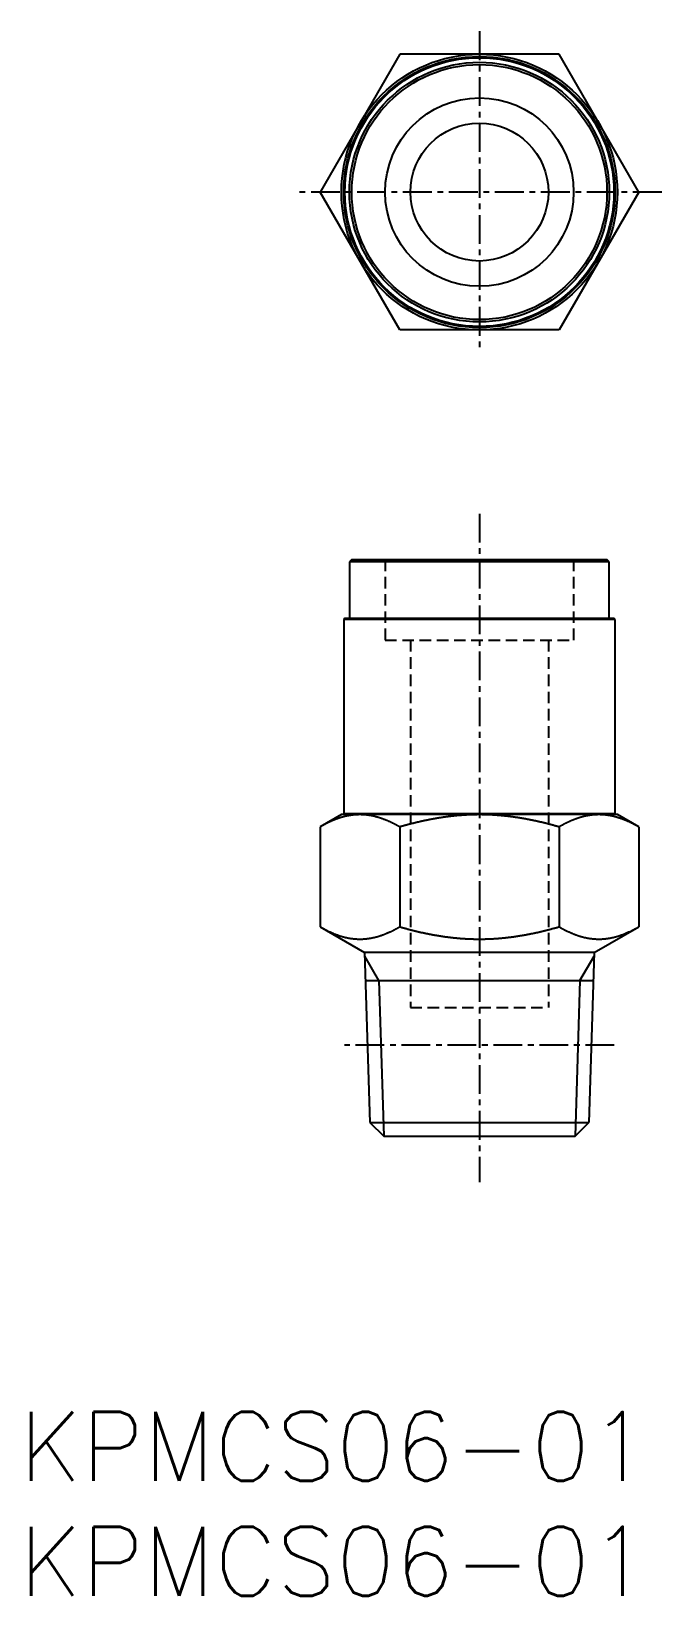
# Model space of a CAD drawing. Extents: x 0.5 to 27.9, y 0 to 68.1.
import ezdxf

# ---------------------------------------------------------------- set-up
doc = ezdxf.new("R2010")
doc.units = 0
doc.linetypes.add('CENTER', pattern=[2, 1.25, -0.25, 0.25, -0.25])
doc.linetypes.add('DASHED', pattern=[0.75, 0.5, -0.25])
doc.layers.get('0').update_dxf_attribs({"linetype": 'CONTINUOUS'})
for name, color, linetype in [('CENTER', 1, 'CENTER'), ('PV', 7, 'CONTINUOUS'), ('TV', 7, 'CONTINUOUS')]:
    doc.layers.add(name, color=color, linetype=linetype)
doc.styles.get("Standard").update_dxf_attribs({"font": 'txt.shx'})

# ---------------------------------------------------------------- blocks, each defined once
blk = doc.blocks.new('*U2')
at = {"color": 7, "linetype": 'CONTINUOUS'}
blk.add_text('KPMCS06-01', height=3, dxfattribs=at).set_placement((0, 0))
blk = doc.blocks.new('*U3')
at = {"color": 7, "linetype": 'CONTINUOUS'}
blk.add_text('KPMCS06-01', height=3, dxfattribs=at).set_placement((0, 5))

msp = doc.modelspace()

# ---------------------------------------------------------------- linework, layer by layer
at = {"color": 1, "linetype": 'CENTER'}
for p, q in [((20, 68.1), (20, 54.1)), ((27.928, 61.1), (12.072, 61.1))]:
    msp.add_line(p, q, dxfattribs=at)
at = {"color": 3, "linetype": 'DASHED'}
for p, q in [((15.9, 45.1), (15.9, 41.6)), ((24.1, 45.1), (24.1, 41.6)), ((15.9, 41.6), (24.1, 41.6)), ((17, 41.6), (17, 25.6)), ((23, 41.6), (23, 25.6)), ((17, 25.6), (23, 25.6))]:
    msp.add_line(p, q, dxfattribs=at)
at = {"color": 7, "linetype": 'CONTINUOUS'}
for p, q in [((15.01, 28), (15.241, 20.6)), ((24.99, 28), (24.759, 20.6)), ((15.048, 26.777), (24.952, 26.777)), ((15.241, 20.6), (15.841, 20)), ((15.241, 20.6), (24.759, 20.6)), ((24.159, 20), (24.759, 20.6)), ((15.841, 20), (24.159, 20))]:
    msp.add_line(p, q, dxfattribs=at)
at = {"color": 3, "linetype": 'CONTINUOUS'}
for p, q in [((15.629, 26.777), (15.015, 27.841)), ((24.371, 26.777), (24.985, 27.841)), ((15.629, 26.777), (15.841, 20)), ((24.371, 26.777), (24.159, 20))]:
    msp.add_line(p, q, dxfattribs=at)
at = {"layer": 'CENTER', "color": 1, "linetype": 'CENTER'}
for p, q in [((20, 47.1), (20, 18)), ((25.864, 23.97), (14.136, 23.97))]:
    msp.add_line(p, q, dxfattribs=at)
at = {"layer": 'PV', "color": 7, "linetype": 'CONTINUOUS'}
for p, q in [((14.45, 45.1), (14.35, 45)), ((14.35, 45), (14.35, 42.55)), ((25.65, 45), (14.35, 45)), ((14.45, 45.1), (25.55, 45.1)), ((25.65, 45), (25.55, 45.1)), ((25.65, 42.55), (25.65, 45)), ((14.15, 42.55), (14.1, 42.5)), ((25.9, 42.5), (14.1, 42.5)), ((14.1, 42.5), (14.1, 34.05)), ((14.15, 42.55), (25.85, 42.55)), ((25.9, 42.5), (25.85, 42.55)), ((25.9, 34.05), (25.9, 42.5)), ((14.1, 34.05), (25.9, 34.05)), ((14.1, 34.05), (14.15, 34)), ((25.85, 34), (25.9, 34.05)), ((14, 34), (13.072, 33.464)), ((13.072, 33.464), (13.072, 29.119)), ((26, 34), (14, 34)), ((16.536, 33.464), (16.536, 29.119)), ((23.464, 33.464), (23.464, 29.119)), ((26.928, 33.464), (26, 34)), ((26.928, 33.464), (26.928, 29.119)), ((13.072, 29.119), (15.01, 28)), ((24.99, 28), (26.928, 29.119)), ((24.99, 28), (15.01, 28))]:
    msp.add_line(p, q, dxfattribs=at)
for points in [[(14.804, 34), (14.789, 34), (14.773, 34), (14.758, 34), (14.743, 33.999), (14.727, 33.999), (14.712, 33.998), (14.697, 33.998), (14.682, 33.997), (14.666, 33.996), (14.651, 33.996), (14.636, 33.995), (14.621, 33.994), (14.605, 33.992), (14.59, 33.991), (14.575, 33.99), (14.56, 33.989), (14.544, 33.987), (14.529, 33.985), (14.514, 33.984), (14.499, 33.982), (14.484, 33.98), (14.468, 33.978), (14.453, 33.976), (14.438, 33.974), (14.423, 33.972), (14.408, 33.97), (14.393, 33.968), (14.378, 33.965), (14.363, 33.963), (14.348, 33.96), (14.332, 33.957), (14.317, 33.955), (14.302, 33.952), (14.287, 33.949), (14.272, 33.946), (14.257, 33.943), (14.242, 33.94), (14.227, 33.937), (14.213, 33.933), (14.198, 33.93), (14.183, 33.927), (14.168, 33.923), (14.153, 33.919), (14.138, 33.916), (14.123, 33.912), (14.109, 33.908), (14.094, 33.904), (14.079, 33.9), (14.064, 33.896), (14.05, 33.892), (14.035, 33.888), (14.02, 33.884), (14.005, 33.879), (13.991, 33.875), (13.976, 33.871), (13.962, 33.866), (13.947, 33.861), (13.932, 33.857), (13.918, 33.852), (13.903, 33.847), (13.889, 33.842), (13.874, 33.838), (13.86, 33.833), (13.846, 33.828), (13.831, 33.822), (13.817, 33.817), (13.802, 33.812), (13.788, 33.807), (13.774, 33.801), (13.759, 33.796), (13.745, 33.791), (13.731, 33.785), (13.717, 33.78), (13.702, 33.774), (13.688, 33.768), (13.674, 33.762), (13.66, 33.757), (13.646, 33.751), (13.632, 33.745), (13.618, 33.739), (13.604, 33.733), (13.589, 33.727), (13.575, 33.721), (13.561, 33.715), (13.547, 33.708), (13.534, 33.702), (13.52, 33.696), (13.506, 33.69), (13.492, 33.683), (13.478, 33.677), (13.464, 33.67), (13.45, 33.664), (13.436, 33.657), (13.423, 33.651), (13.409, 33.644), (13.395, 33.637), (13.382, 33.63), (13.368, 33.624), (13.354, 33.617), (13.341, 33.61), (13.327, 33.603), (13.313, 33.596), (13.3, 33.589), (13.286, 33.582), (13.273, 33.575), (13.259, 33.568), (13.246, 33.561), (13.232, 33.553), (13.219, 33.546), (13.205, 33.539), (13.192, 33.532), (13.178, 33.524), (13.165, 33.517), (13.152, 33.509), (13.138, 33.502), (13.125, 33.494), (13.112, 33.487), (13.098, 33.479), (13.085, 33.472), (13.072, 33.464)], [(16.536, 33.464), (16.523, 33.472), (16.509, 33.479), (16.496, 33.487), (16.483, 33.494), (16.469, 33.502), (16.456, 33.509), (16.443, 33.517), (16.429, 33.524), (16.416, 33.532), (16.403, 33.539), (16.389, 33.546), (16.376, 33.553), (16.362, 33.561), (16.349, 33.568), (16.335, 33.575), (16.322, 33.582), (16.308, 33.589), (16.294, 33.596), (16.281, 33.603), (16.267, 33.61), (16.254, 33.617), (16.24, 33.624), (16.226, 33.63), (16.212, 33.637), (16.199, 33.644), (16.185, 33.651), (16.171, 33.657), (16.157, 33.664), (16.144, 33.67), (16.13, 33.677), (16.116, 33.683), (16.102, 33.69), (16.088, 33.696), (16.074, 33.702), (16.06, 33.708), (16.046, 33.715), (16.032, 33.721), (16.018, 33.727), (16.004, 33.733), (15.99, 33.739), (15.976, 33.745), (15.962, 33.751), (15.948, 33.757), (15.934, 33.762), (15.919, 33.768), (15.905, 33.774), (15.891, 33.78), (15.877, 33.785), (15.863, 33.791), (15.848, 33.796), (15.834, 33.801), (15.82, 33.807), (15.805, 33.812), (15.791, 33.817), (15.777, 33.822), (15.762, 33.828), (15.748, 33.833), (15.733, 33.838), (15.719, 33.842), (15.704, 33.847), (15.69, 33.852), (15.675, 33.857), (15.661, 33.861), (15.646, 33.866), (15.631, 33.871), (15.617, 33.875), (15.602, 33.879), (15.588, 33.884), (15.573, 33.888), (15.558, 33.892), (15.543, 33.896), (15.529, 33.9), (15.514, 33.904), (15.499, 33.908), (15.484, 33.912), (15.47, 33.916), (15.455, 33.919), (15.44, 33.923), (15.425, 33.927), (15.41, 33.93), (15.395, 33.933), (15.38, 33.937), (15.365, 33.94), (15.35, 33.943), (15.335, 33.946), (15.32, 33.949), (15.305, 33.952), (15.29, 33.955), (15.275, 33.957), (15.26, 33.96), (15.245, 33.963), (15.23, 33.965), (15.215, 33.968), (15.2, 33.97), (15.185, 33.972), (15.17, 33.974), (15.154, 33.976), (15.139, 33.978), (15.124, 33.98), (15.109, 33.982), (15.094, 33.984), (15.079, 33.985), (15.063, 33.987), (15.048, 33.988), (15.033, 33.99), (15.018, 33.991), (15.002, 33.992), (14.987, 33.993), (14.972, 33.995), (14.957, 33.995), (14.941, 33.996), (14.926, 33.997), (14.911, 33.998), (14.896, 33.998), (14.88, 33.999), (14.865, 33.999), (14.85, 34), (14.834, 34), (14.819, 34), (14.804, 34)], [(20, 34), (19.973, 34), (19.945, 34), (19.918, 34), (19.89, 33.999), (19.863, 33.999), (19.835, 33.999), (19.808, 33.998), (19.78, 33.998), (19.753, 33.997), (19.725, 33.996), (19.698, 33.996), (19.67, 33.995), (19.643, 33.994), (19.615, 33.993), (19.588, 33.992), (19.56, 33.991), (19.533, 33.989), (19.506, 33.988), (19.478, 33.987), (19.451, 33.985), (19.423, 33.984), (19.396, 33.982), (19.368, 33.981), (19.341, 33.979), (19.314, 33.977), (19.286, 33.975), (19.259, 33.974), (19.231, 33.972), (19.204, 33.97), (19.177, 33.967), (19.149, 33.965), (19.122, 33.963), (19.094, 33.961), (19.067, 33.958), (19.04, 33.956), (19.012, 33.953), (18.985, 33.951), (18.958, 33.948), (18.93, 33.945), (18.903, 33.943), (18.876, 33.94), (18.848, 33.937), (18.821, 33.934), (18.794, 33.931), (18.766, 33.928), (18.739, 33.924), (18.712, 33.921), (18.684, 33.918), (18.657, 33.914), (18.63, 33.911), (18.603, 33.907), (18.575, 33.904), (18.548, 33.9), (18.521, 33.896), (18.494, 33.893), (18.467, 33.889), (18.439, 33.885), (18.412, 33.881), (18.385, 33.877), (18.358, 33.873), (18.331, 33.868), (18.304, 33.864), (18.276, 33.86), (18.249, 33.856), (18.222, 33.851), (18.195, 33.847), (18.168, 33.842), (18.141, 33.837), (18.114, 33.833), (18.087, 33.828), (18.06, 33.823), (18.033, 33.818), (18.006, 33.814), (17.979, 33.809), (17.951, 33.804), (17.924, 33.799), (17.897, 33.793), (17.871, 33.788), (17.844, 33.783), (17.817, 33.778), (17.79, 33.772), (17.763, 33.767), (17.736, 33.762), (17.709, 33.756), (17.682, 33.75), (17.655, 33.745), (17.628, 33.739), (17.601, 33.733), (17.574, 33.728), (17.548, 33.722), (17.521, 33.716), (17.494, 33.71), (17.467, 33.704), (17.44, 33.698), (17.413, 33.692), (17.387, 33.686), (17.36, 33.679), (17.333, 33.673), (17.306, 33.667), (17.28, 33.661), (17.253, 33.654), (17.226, 33.648), (17.2, 33.641), (17.173, 33.635), (17.146, 33.628), (17.12, 33.621), (17.093, 33.615), (17.066, 33.608), (17.04, 33.601), (17.013, 33.594), (16.986, 33.588), (16.96, 33.581), (16.933, 33.574), (16.907, 33.567), (16.88, 33.56), (16.854, 33.553), (16.827, 33.545), (16.8, 33.538), (16.774, 33.531), (16.747, 33.524), (16.721, 33.516), (16.695, 33.509), (16.668, 33.502), (16.642, 33.494), (16.615, 33.487), (16.589, 33.479), (16.562, 33.472), (16.536, 33.464)], [(23.464, 33.464), (23.436, 33.472), (23.408, 33.48), (23.38, 33.488), (23.351, 33.496), (23.323, 33.504), (23.295, 33.512), (23.267, 33.52), (23.238, 33.528), (23.21, 33.535), (23.182, 33.543), (23.154, 33.551), (23.125, 33.558), (23.097, 33.566), (23.069, 33.573), (23.04, 33.581), (23.012, 33.588), (22.983, 33.595), (22.955, 33.603), (22.927, 33.61), (22.898, 33.617), (22.87, 33.624), (22.841, 33.631), (22.813, 33.638), (22.784, 33.645), (22.756, 33.652), (22.727, 33.659), (22.699, 33.666), (22.67, 33.672), (22.642, 33.679), (22.613, 33.686), (22.585, 33.692), (22.556, 33.699), (22.528, 33.705), (22.499, 33.712), (22.47, 33.718), (22.442, 33.724), (22.413, 33.73), (22.384, 33.736), (22.356, 33.743), (22.327, 33.749), (22.298, 33.755), (22.27, 33.76), (22.241, 33.766), (22.212, 33.772), (22.183, 33.778), (22.155, 33.783), (22.126, 33.789), (22.097, 33.794), (22.068, 33.8), (22.039, 33.805), (22.011, 33.811), (21.982, 33.816), (21.953, 33.821), (21.924, 33.826), (21.895, 33.831), (21.866, 33.836), (21.837, 33.841), (21.809, 33.846), (21.78, 33.851), (21.751, 33.856), (21.722, 33.86), (21.693, 33.865), (21.664, 33.869), (21.635, 33.874), (21.606, 33.878), (21.577, 33.882), (21.548, 33.887), (21.519, 33.891), (21.49, 33.895), (21.461, 33.899), (21.432, 33.903), (21.403, 33.907), (21.374, 33.91), (21.345, 33.914), (21.316, 33.918), (21.286, 33.921), (21.257, 33.925), (21.228, 33.928), (21.199, 33.931), (21.17, 33.935), (21.141, 33.938), (21.112, 33.941), (21.083, 33.944), (21.053, 33.947), (21.024, 33.95), (20.995, 33.953), (20.966, 33.955), (20.937, 33.958), (20.907, 33.961), (20.878, 33.963), (20.849, 33.965), (20.82, 33.968), (20.791, 33.97), (20.761, 33.972), (20.732, 33.974), (20.703, 33.976), (20.674, 33.978), (20.644, 33.98), (20.615, 33.982), (20.586, 33.984), (20.557, 33.985), (20.527, 33.987), (20.498, 33.988), (20.469, 33.989), (20.44, 33.991), (20.41, 33.992), (20.381, 33.993), (20.352, 33.994), (20.322, 33.995), (20.293, 33.996), (20.264, 33.997), (20.234, 33.997), (20.205, 33.998), (20.176, 33.999), (20.147, 33.999), (20.117, 33.999), (20.088, 34), (20.059, 34), (20.029, 34), (20, 34)], [(25.196, 34), (25.181, 34), (25.166, 34), (25.15, 34), (25.135, 33.999), (25.12, 33.999), (25.104, 33.998), (25.089, 33.998), (25.074, 33.997), (25.059, 33.996), (25.043, 33.996), (25.028, 33.995), (25.013, 33.994), (24.998, 33.992), (24.982, 33.991), (24.967, 33.99), (24.952, 33.989), (24.937, 33.987), (24.921, 33.985), (24.906, 33.984), (24.891, 33.982), (24.876, 33.98), (24.861, 33.978), (24.846, 33.976), (24.83, 33.974), (24.815, 33.972), (24.8, 33.97), (24.785, 33.968), (24.77, 33.965), (24.755, 33.963), (24.74, 33.96), (24.725, 33.957), (24.71, 33.955), (24.695, 33.952), (24.68, 33.949), (24.665, 33.946), (24.65, 33.943), (24.635, 33.94), (24.62, 33.937), (24.605, 33.933), (24.59, 33.93), (24.575, 33.927), (24.56, 33.923), (24.545, 33.919), (24.53, 33.916), (24.516, 33.912), (24.501, 33.908), (24.486, 33.904), (24.471, 33.9), (24.457, 33.896), (24.442, 33.892), (24.427, 33.888), (24.412, 33.884), (24.398, 33.879), (24.383, 33.875), (24.369, 33.871), (24.354, 33.866), (24.339, 33.861), (24.325, 33.857), (24.31, 33.852), (24.296, 33.847), (24.281, 33.842), (24.267, 33.838), (24.252, 33.833), (24.238, 33.828), (24.223, 33.822), (24.209, 33.817), (24.195, 33.812), (24.18, 33.807), (24.166, 33.801), (24.152, 33.796), (24.137, 33.791), (24.123, 33.785), (24.109, 33.78), (24.095, 33.774), (24.081, 33.768), (24.066, 33.762), (24.052, 33.757), (24.038, 33.751), (24.024, 33.745), (24.01, 33.739), (23.996, 33.733), (23.982, 33.727), (23.968, 33.721), (23.954, 33.715), (23.94, 33.708), (23.926, 33.702), (23.912, 33.696), (23.898, 33.69), (23.884, 33.683), (23.87, 33.677), (23.856, 33.67), (23.843, 33.664), (23.829, 33.657), (23.815, 33.651), (23.801, 33.644), (23.788, 33.637), (23.774, 33.63), (23.76, 33.624), (23.746, 33.617), (23.733, 33.61), (23.719, 33.603), (23.706, 33.596), (23.692, 33.589), (23.678, 33.582), (23.665, 33.575), (23.651, 33.568), (23.638, 33.561), (23.624, 33.553), (23.611, 33.546), (23.597, 33.539), (23.584, 33.532), (23.571, 33.524), (23.557, 33.517), (23.544, 33.509), (23.531, 33.502), (23.517, 33.494), (23.504, 33.487), (23.491, 33.479), (23.477, 33.472), (23.464, 33.464)], [(26.928, 33.464), (26.915, 33.472), (26.902, 33.479), (26.888, 33.487), (26.875, 33.494), (26.862, 33.502), (26.848, 33.509), (26.835, 33.517), (26.822, 33.524), (26.808, 33.532), (26.795, 33.539), (26.781, 33.546), (26.768, 33.553), (26.754, 33.561), (26.741, 33.568), (26.727, 33.575), (26.714, 33.582), (26.7, 33.589), (26.687, 33.596), (26.673, 33.603), (26.659, 33.61), (26.646, 33.617), (26.632, 33.624), (26.618, 33.63), (26.605, 33.637), (26.591, 33.644), (26.577, 33.651), (26.564, 33.657), (26.55, 33.664), (26.536, 33.67), (26.522, 33.677), (26.508, 33.683), (26.494, 33.69), (26.48, 33.696), (26.466, 33.702), (26.453, 33.708), (26.439, 33.715), (26.425, 33.721), (26.411, 33.727), (26.396, 33.733), (26.382, 33.739), (26.368, 33.745), (26.354, 33.751), (26.34, 33.757), (26.326, 33.762), (26.312, 33.768), (26.298, 33.774), (26.283, 33.78), (26.269, 33.785), (26.255, 33.791), (26.241, 33.796), (26.226, 33.801), (26.212, 33.807), (26.198, 33.812), (26.183, 33.817), (26.169, 33.822), (26.154, 33.828), (26.14, 33.833), (26.126, 33.838), (26.111, 33.842), (26.097, 33.847), (26.082, 33.852), (26.068, 33.857), (26.053, 33.861), (26.038, 33.866), (26.024, 33.871), (26.009, 33.875), (25.995, 33.879), (25.98, 33.884), (25.965, 33.888), (25.95, 33.892), (25.936, 33.896), (25.921, 33.9), (25.906, 33.904), (25.891, 33.908), (25.877, 33.912), (25.862, 33.916), (25.847, 33.919), (25.832, 33.923), (25.817, 33.927), (25.802, 33.93), (25.787, 33.933), (25.772, 33.937), (25.758, 33.94), (25.743, 33.943), (25.728, 33.946), (25.713, 33.949), (25.698, 33.952), (25.683, 33.955), (25.668, 33.957), (25.652, 33.96), (25.637, 33.963), (25.622, 33.965), (25.607, 33.968), (25.592, 33.97), (25.577, 33.972), (25.562, 33.974), (25.547, 33.976), (25.532, 33.978), (25.516, 33.98), (25.501, 33.982), (25.486, 33.984), (25.471, 33.985), (25.456, 33.987), (25.44, 33.988), (25.425, 33.99), (25.41, 33.991), (25.395, 33.992), (25.379, 33.993), (25.364, 33.995), (25.349, 33.995), (25.334, 33.996), (25.318, 33.997), (25.303, 33.998), (25.288, 33.998), (25.273, 33.999), (25.257, 33.999), (25.242, 34), (25.227, 34), (25.211, 34), (25.196, 34)], [(13.072, 29.119), (13.086, 29.111), (13.1, 29.103), (13.114, 29.095), (13.129, 29.087), (13.143, 29.079), (13.157, 29.071), (13.172, 29.063), (13.186, 29.055), (13.2, 29.047), (13.215, 29.039), (13.229, 29.031), (13.244, 29.024), (13.258, 29.016), (13.273, 29.008), (13.287, 29.001), (13.302, 28.993), (13.316, 28.986), (13.331, 28.978), (13.345, 28.971), (13.36, 28.963), (13.375, 28.956), (13.389, 28.949), (13.404, 28.942), (13.419, 28.935), (13.434, 28.927), (13.448, 28.92), (13.463, 28.913), (13.478, 28.906), (13.493, 28.899), (13.508, 28.893), (13.523, 28.886), (13.538, 28.879), (13.552, 28.872), (13.567, 28.866), (13.582, 28.859), (13.598, 28.853), (13.613, 28.846), (13.628, 28.84), (13.643, 28.834), (13.658, 28.827), (13.673, 28.821), (13.688, 28.815), (13.703, 28.809), (13.719, 28.803), (13.734, 28.797), (13.749, 28.791), (13.765, 28.785), (13.78, 28.779), (13.795, 28.774), (13.811, 28.768), (13.826, 28.763), (13.841, 28.757), (13.857, 28.752), (13.872, 28.746), (13.888, 28.741), (13.903, 28.736), (13.919, 28.731), (13.935, 28.726), (13.95, 28.721), (13.966, 28.716), (13.981, 28.711), (13.997, 28.706), (14.013, 28.702), (14.029, 28.697), (14.044, 28.692), (14.06, 28.688), (14.076, 28.684), (14.092, 28.679), (14.108, 28.675), (14.123, 28.671), (14.139, 28.667), (14.155, 28.663), (14.171, 28.659), (14.187, 28.656), (14.203, 28.652), (14.219, 28.648), (14.235, 28.645), (14.251, 28.641), (14.267, 28.638), (14.283, 28.635), (14.299, 28.632), (14.315, 28.629), (14.331, 28.626), (14.348, 28.623), (14.364, 28.62), (14.38, 28.618), (14.396, 28.615), (14.412, 28.613), (14.428, 28.61), (14.445, 28.608), (14.461, 28.606), (14.477, 28.604), (14.493, 28.602), (14.51, 28.6), (14.526, 28.598), (14.542, 28.596), (14.559, 28.595), (14.575, 28.593), (14.591, 28.592), (14.607, 28.591), (14.624, 28.589), (14.64, 28.588), (14.657, 28.587), (14.673, 28.587), (14.689, 28.586), (14.706, 28.585), (14.722, 28.585), (14.738, 28.584), (14.755, 28.584), (14.771, 28.583), (14.787, 28.583), (14.804, 28.583), (14.82, 28.583), (14.837, 28.583), (14.853, 28.584), (14.869, 28.584), (14.886, 28.584), (14.902, 28.585), (14.918, 28.586), (14.935, 28.586), (14.951, 28.587), (14.968, 28.588), (14.984, 28.589), (15, 28.591), (15.017, 28.592), (15.033, 28.593), (15.049, 28.595), (15.065, 28.596), (15.082, 28.598), (15.098, 28.6), (15.114, 28.602), (15.131, 28.604), (15.147, 28.606), (15.163, 28.608), (15.179, 28.61), (15.196, 28.613), (15.212, 28.615), (15.228, 28.618), (15.244, 28.62), (15.26, 28.623), (15.276, 28.626), (15.292, 28.629), (15.309, 28.632), (15.325, 28.635), (15.341, 28.638), (15.357, 28.642), (15.373, 28.645), (15.389, 28.648), (15.405, 28.652), (15.421, 28.656), (15.437, 28.659), (15.453, 28.663), (15.468, 28.667), (15.484, 28.671), (15.5, 28.675), (15.516, 28.679), (15.532, 28.684), (15.548, 28.688), (15.563, 28.692), (15.579, 28.697), (15.595, 28.702), (15.611, 28.706), (15.626, 28.711), (15.642, 28.716), (15.658, 28.721), (15.673, 28.726), (15.689, 28.731), (15.704, 28.736), (15.72, 28.741), (15.735, 28.746), (15.751, 28.752), (15.766, 28.757), (15.782, 28.763), (15.797, 28.768), (15.813, 28.774), (15.828, 28.779), (15.843, 28.785), (15.859, 28.791), (15.874, 28.797), (15.889, 28.803), (15.904, 28.809), (15.919, 28.815), (15.935, 28.821), (15.95, 28.827), (15.965, 28.834), (15.98, 28.84), (15.995, 28.846), (16.01, 28.853), (16.025, 28.859), (16.04, 28.866), (16.055, 28.872), (16.07, 28.879), (16.085, 28.886), (16.1, 28.893), (16.115, 28.899), (16.13, 28.906), (16.145, 28.913), (16.159, 28.92), (16.174, 28.927), (16.189, 28.935), (16.204, 28.942), (16.218, 28.949), (16.233, 28.956), (16.248, 28.963), (16.262, 28.971), (16.277, 28.978), (16.292, 28.986), (16.306, 28.993), (16.321, 29.001), (16.335, 29.008), (16.35, 29.016), (16.364, 29.024), (16.379, 29.031), (16.393, 29.039), (16.407, 29.047), (16.422, 29.055), (16.436, 29.063), (16.45, 29.071), (16.465, 29.079), (16.479, 29.087), (16.493, 29.095), (16.507, 29.103), (16.522, 29.111), (16.536, 29.119)], [(16.536, 29.119), (16.565, 29.111), (16.594, 29.102), (16.623, 29.094), (16.653, 29.086), (16.682, 29.078), (16.711, 29.069), (16.74, 29.061), (16.769, 29.053), (16.799, 29.045), (16.828, 29.037), (16.857, 29.03), (16.886, 29.022), (16.916, 29.014), (16.945, 29.006), (16.974, 28.999), (17.004, 28.991), (17.033, 28.984), (17.063, 28.976), (17.092, 28.969), (17.121, 28.961), (17.151, 28.954), (17.18, 28.947), (17.21, 28.939), (17.239, 28.932), (17.269, 28.925), (17.298, 28.918), (17.328, 28.911), (17.357, 28.904), (17.387, 28.897), (17.416, 28.891), (17.446, 28.884), (17.475, 28.877), (17.505, 28.871), (17.535, 28.864), (17.564, 28.858), (17.594, 28.851), (17.624, 28.845), (17.653, 28.839), (17.683, 28.833), (17.713, 28.826), (17.742, 28.82), (17.772, 28.814), (17.802, 28.808), (17.831, 28.802), (17.861, 28.797), (17.891, 28.791), (17.921, 28.785), (17.951, 28.78), (17.98, 28.774), (18.01, 28.769), (18.04, 28.763), (18.07, 28.758), (18.1, 28.753), (18.13, 28.748), (18.16, 28.742), (18.189, 28.737), (18.219, 28.733), (18.249, 28.728), (18.279, 28.723), (18.309, 28.718), (18.339, 28.713), (18.369, 28.709), (18.399, 28.704), (18.429, 28.7), (18.459, 28.696), (18.489, 28.691), (18.519, 28.687), (18.549, 28.683), (18.579, 28.679), (18.609, 28.675), (18.639, 28.671), (18.669, 28.667), (18.7, 28.664), (18.73, 28.66), (18.76, 28.656), (18.79, 28.653), (18.82, 28.65), (18.85, 28.646), (18.88, 28.643), (18.91, 28.64), (18.941, 28.637), (18.971, 28.634), (19.001, 28.631), (19.031, 28.628), (19.061, 28.625), (19.092, 28.623), (19.122, 28.62), (19.152, 28.618), (19.182, 28.615), (19.212, 28.613), (19.243, 28.611), (19.273, 28.609), (19.303, 28.606), (19.333, 28.605), (19.364, 28.603), (19.394, 28.601), (19.424, 28.599), (19.454, 28.597), (19.485, 28.596), (19.515, 28.594), (19.545, 28.593), (19.576, 28.592), (19.606, 28.591), (19.636, 28.59), (19.667, 28.589), (19.697, 28.588), (19.727, 28.587), (19.757, 28.586), (19.788, 28.585), (19.818, 28.585), (19.848, 28.584), (19.879, 28.584), (19.909, 28.584), (19.939, 28.583), (19.97, 28.583), (20, 28.583), (20.03, 28.583), (20.061, 28.583), (20.091, 28.584), (20.121, 28.584), (20.152, 28.584), (20.182, 28.585), (20.212, 28.585), (20.243, 28.586), (20.273, 28.587), (20.303, 28.588), (20.333, 28.589), (20.364, 28.59), (20.394, 28.591), (20.424, 28.592), (20.455, 28.593), (20.485, 28.595), (20.515, 28.596), (20.546, 28.598), (20.576, 28.599), (20.606, 28.601), (20.636, 28.603), (20.667, 28.605), (20.697, 28.606), (20.727, 28.609), (20.757, 28.611), (20.788, 28.613), (20.818, 28.615), (20.848, 28.618), (20.878, 28.62), (20.908, 28.623), (20.939, 28.625), (20.969, 28.628), (20.999, 28.631), (21.029, 28.634), (21.059, 28.637), (21.09, 28.64), (21.12, 28.643), (21.15, 28.646), (21.18, 28.65), (21.21, 28.653), (21.24, 28.656), (21.27, 28.66), (21.3, 28.664), (21.331, 28.667), (21.361, 28.671), (21.391, 28.675), (21.421, 28.679), (21.451, 28.683), (21.481, 28.687), (21.511, 28.691), (21.541, 28.696), (21.571, 28.7), (21.601, 28.704), (21.631, 28.709), (21.661, 28.713), (21.691, 28.718), (21.721, 28.723), (21.751, 28.728), (21.781, 28.733), (21.811, 28.737), (21.84, 28.742), (21.87, 28.748), (21.9, 28.753), (21.93, 28.758), (21.96, 28.763), (21.99, 28.769), (22.02, 28.774), (22.049, 28.78), (22.079, 28.785), (22.109, 28.791), (22.139, 28.797), (22.169, 28.802), (22.198, 28.808), (22.228, 28.814), (22.258, 28.82), (22.287, 28.826), (22.317, 28.833), (22.347, 28.839), (22.376, 28.845), (22.406, 28.851), (22.436, 28.858), (22.465, 28.864), (22.495, 28.871), (22.525, 28.877), (22.554, 28.884), (22.584, 28.891), (22.613, 28.897), (22.643, 28.904), (22.672, 28.911), (22.702, 28.918), (22.731, 28.925), (22.761, 28.932), (22.79, 28.939), (22.82, 28.947), (22.849, 28.954), (22.879, 28.961), (22.908, 28.969), (22.937, 28.976), (22.967, 28.984), (22.996, 28.991), (23.026, 28.999), (23.055, 29.006), (23.084, 29.014), (23.114, 29.022), (23.143, 29.03), (23.172, 29.037), (23.201, 29.045), (23.231, 29.053), (23.26, 29.061), (23.289, 29.069), (23.318, 29.078), (23.347, 29.086), (23.377, 29.094), (23.406, 29.102), (23.435, 29.111), (23.464, 29.119)], [(23.464, 29.119), (23.478, 29.111), (23.493, 29.103), (23.507, 29.095), (23.521, 29.087), (23.535, 29.079), (23.55, 29.071), (23.564, 29.063), (23.578, 29.055), (23.593, 29.047), (23.607, 29.039), (23.621, 29.031), (23.636, 29.024), (23.65, 29.016), (23.665, 29.008), (23.679, 29.001), (23.694, 28.993), (23.708, 28.986), (23.723, 28.978), (23.738, 28.971), (23.752, 28.963), (23.767, 28.956), (23.782, 28.949), (23.796, 28.942), (23.811, 28.935), (23.826, 28.927), (23.841, 28.92), (23.855, 28.913), (23.87, 28.906), (23.885, 28.899), (23.9, 28.893), (23.915, 28.886), (23.93, 28.879), (23.945, 28.872), (23.96, 28.866), (23.975, 28.859), (23.99, 28.853), (24.005, 28.846), (24.02, 28.84), (24.035, 28.834), (24.05, 28.827), (24.065, 28.821), (24.081, 28.815), (24.096, 28.809), (24.111, 28.803), (24.126, 28.797), (24.142, 28.791), (24.157, 28.785), (24.172, 28.779), (24.188, 28.774), (24.203, 28.768), (24.218, 28.763), (24.234, 28.757), (24.249, 28.752), (24.265, 28.746), (24.28, 28.741), (24.296, 28.736), (24.311, 28.731), (24.327, 28.726), (24.342, 28.721), (24.358, 28.716), (24.374, 28.711), (24.389, 28.706), (24.405, 28.702), (24.421, 28.697), (24.437, 28.692), (24.452, 28.688), (24.468, 28.684), (24.484, 28.679), (24.5, 28.675), (24.516, 28.671), (24.532, 28.667), (24.547, 28.663), (24.563, 28.659), (24.579, 28.656), (24.595, 28.652), (24.611, 28.648), (24.627, 28.645), (24.643, 28.641), (24.659, 28.638), (24.675, 28.635), (24.691, 28.632), (24.708, 28.629), (24.724, 28.626), (24.74, 28.623), (24.756, 28.62), (24.772, 28.618), (24.788, 28.615), (24.804, 28.613), (24.821, 28.61), (24.837, 28.608), (24.853, 28.606), (24.869, 28.604), (24.886, 28.602), (24.902, 28.6), (24.918, 28.598), (24.935, 28.596), (24.951, 28.595), (24.967, 28.593), (24.983, 28.592), (25, 28.591), (25.016, 28.589), (25.032, 28.588), (25.049, 28.587), (25.065, 28.587), (25.082, 28.586), (25.098, 28.585), (25.114, 28.585), (25.131, 28.584), (25.147, 28.584), (25.163, 28.583), (25.18, 28.583), (25.196, 28.583), (25.213, 28.583), (25.229, 28.583), (25.245, 28.584), (25.262, 28.584), (25.278, 28.584), (25.294, 28.585), (25.311, 28.586), (25.327, 28.586), (25.343, 28.587), (25.36, 28.588), (25.376, 28.589), (25.393, 28.591), (25.409, 28.592), (25.425, 28.593), (25.441, 28.595), (25.458, 28.596), (25.474, 28.598), (25.49, 28.6), (25.507, 28.602), (25.523, 28.604), (25.539, 28.606), (25.555, 28.608), (25.572, 28.61), (25.588, 28.613), (25.604, 28.615), (25.62, 28.618), (25.636, 28.62), (25.652, 28.623), (25.669, 28.626), (25.685, 28.629), (25.701, 28.632), (25.717, 28.635), (25.733, 28.638), (25.749, 28.642), (25.765, 28.645), (25.781, 28.648), (25.797, 28.652), (25.813, 28.656), (25.829, 28.659), (25.845, 28.663), (25.861, 28.667), (25.877, 28.671), (25.893, 28.675), (25.908, 28.679), (25.924, 28.684), (25.94, 28.688), (25.956, 28.692), (25.971, 28.697), (25.987, 28.702), (26.003, 28.706), (26.019, 28.711), (26.034, 28.716), (26.05, 28.721), (26.065, 28.726), (26.081, 28.731), (26.097, 28.736), (26.112, 28.741), (26.128, 28.746), (26.143, 28.752), (26.159, 28.757), (26.174, 28.763), (26.189, 28.768), (26.205, 28.774), (26.22, 28.779), (26.235, 28.785), (26.251, 28.791), (26.266, 28.797), (26.281, 28.803), (26.297, 28.809), (26.312, 28.815), (26.327, 28.821), (26.342, 28.827), (26.357, 28.834), (26.372, 28.84), (26.387, 28.846), (26.403, 28.853), (26.418, 28.859), (26.433, 28.866), (26.448, 28.872), (26.462, 28.879), (26.477, 28.886), (26.492, 28.893), (26.507, 28.899), (26.522, 28.906), (26.537, 28.913), (26.552, 28.92), (26.566, 28.927), (26.581, 28.935), (26.596, 28.942), (26.611, 28.949), (26.625, 28.956), (26.64, 28.963), (26.655, 28.971), (26.669, 28.978), (26.684, 28.986), (26.698, 28.993), (26.713, 29.001), (26.727, 29.008), (26.742, 29.016), (26.756, 29.024), (26.771, 29.031), (26.785, 29.039), (26.8, 29.047), (26.814, 29.055), (26.828, 29.063), (26.843, 29.071), (26.857, 29.079), (26.871, 29.087), (26.886, 29.095), (26.9, 29.103), (26.914, 29.111), (26.928, 29.119)]]:
    msp.add_lwpolyline(points, dxfattribs=at)
at = {"layer": 'TV', "color": 7, "linetype": 'CONTINUOUS'}
for p, q in [((16.536, 67.1), (13.072, 61.1)), ((23.464, 67.1), (16.536, 67.1)), ((26.928, 61.1), (23.464, 67.1)), ((16.536, 55.1), (13.072, 61.1)), ((26.928, 61.1), (23.464, 55.1)), ((23.464, 55.1), (16.536, 55.1))]:
    msp.add_line(p, q, dxfattribs=at)
for radius in [6, 5.9, 5.85, 5.65, 5.55, 4.1, 3]:
    msp.add_circle((20, 61.1), radius, dxfattribs=at)

# ---------------------------------------------------------------- block references
at = {"color": 7, "linetype": 'CONTINUOUS'}
for name in ['*U3', '*U2']:
    msp.add_blockref(name, (0, 0), dxfattribs=at)

doc.saveas('drawing.dxf')
